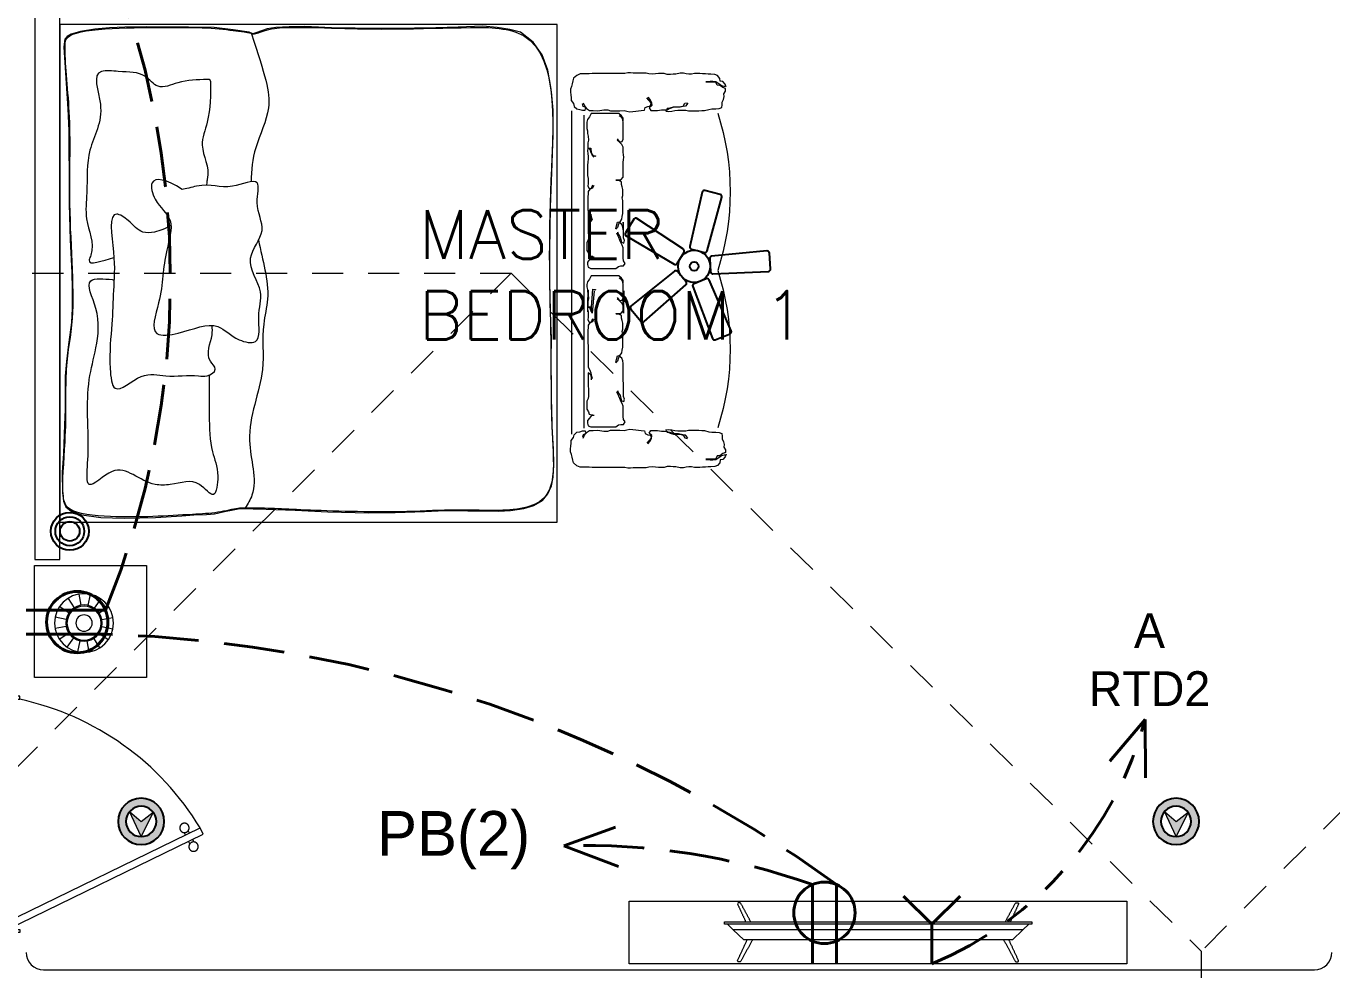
# Model space of a CAD drawing. Header units: metres. Extents: x 14 to 2416, y -346 to 476.
# Drawn here: x 148.58 to 153.83, y -137.73 to -133.93 of the extents above; entities that cross this region are included whole.
import ezdxf

# ---------------------------------------------------------------- set-up
doc = ezdxf.new("R2010")
doc.units = ezdxf.units.M
for name, pattern in [('0', [0]), ('CONTINUA', [0]), ('Dash Style-2', [0.694425, 0.48607, -0.208355]), ('HIDDEN2', [0.1875, 0.125, -0.0625]), ('STYLE_08', [1.25, 0.625, -0.20828, 0.06943, -0.13893, 0.06943, -0.13893])]:
    doc.linetypes.add(name, pattern=pattern)
doc.layers.get('0').update_dxf_attribs({"linetype": '0', "lineweight": 20})
for name, color, linetype, lineweight in [('A-ANNO-TEXT', 20, 'Continuous', 13), ('A-DOOR', 35, 'Continuous', 5), ('A-WALL', 250, 'Continuous', 20), ('E Salida CABLE Antena', 150, 'CONTINUA', 40), ('E Salida TCorrientes', 24, 'CONTINUA', 40), ('E Tuberia Cable TV', 150, 'STYLE_08', 40), ('E Tuberia Emp Piso', 24, 'Dash Style-2', 40), ('MAVA', 1, 'Continuous', 15), ('MOBILIARIOS', 252, 'Continuous', 0), ('textos', 7, 'Continuous', 0)]:
    doc.layers.add(name, color=color, linetype=linetype, lineweight=lineweight)
doc.layers.add('MAVA Luminarias', color=1, linetype='Continuous')
doc.layers.add('Techos 1', color=7, linetype='HIDDEN2', lineweight=9, true_color=0x42391a)
doc.styles.add('CENTURY GOTHIC', font='GOTHIC.TTF')
doc.styles.add('GENERATED_STYLE_1', font='GOTHIC.TTF')
doc.styles.get("Standard").update_dxf_attribs({"font": 'arial.ttf', "height": 0.1875})

# ---------------------------------------------------------------- blocks, each defined once
blk = doc.blocks.new('A$Ca3ef8f56')
at = {"layer": 'MOBILIARIOS'}
for p, q in [((0.0032, 0.1527), (0.0032, 1.4519)), ((0.0532, 0.1694), (0.0532, 1.4284))]:
    blk.add_line(p, q, dxfattribs=at)
for points in [[(0.6249, 1.5324), (0.6212, 1.5434), (0.6126, 1.5544), (0.6016, 1.5556), (0.6004, 1.5666), (0.5906, 1.5776), (0.5796, 1.5825), (0.5637, 1.5837), (0.5527, 1.5837), (0.5417, 1.5849), (0.5307, 1.5849), (0.5197, 1.5862), (0.4977, 1.5862), (0.4867, 1.5837), (0.4757, 1.5837), (0.4647, 1.5849), (0.4537, 1.5874), (0.4402, 1.5874), (0.4231, 1.5837), (0.4121, 1.5837), (0.4011, 1.5825), (0.3889, 1.5825), (0.3766, 1.5862), (0.3534, 1.5862), (0.3412, 1.5849), (0.3302, 1.5837), (0.3143, 1.5849), (0.3033, 1.5874), (0.2519, 1.5874), (0.2409, 1.5886), (0.2299, 1.5886), (0.2177, 1.5862), (0.0868, 1.5862), (0.0746, 1.5849), (0.0391, 1.5849), (0.0245, 1.5788), (0.0122, 1.5678), (0.0086, 1.5568), (0.0061, 1.5446), (0.0037, 1.5336), (0, 1.5226), (0, 1.5116), (0.0012, 1.5006), (0.0024, 1.4884), (0.0024, 1.4774), (0.011, 1.4652), (0.0147, 1.4542), (0.0257, 1.4445), (0.0367, 1.442), (0.0477, 1.4383), (0.0587, 1.4383), (0.0611, 1.4493), (0.0501, 1.4542), (0.0477, 1.464)], [(0.4708, 1.4664), (0.4622, 1.4554), (0.4512, 1.4542), (0.4341, 1.4506), (0.4231, 1.4506), (0.4109, 1.4493), (0.3999, 1.4457), (0.3876, 1.4457), (0.3828, 1.4347), (0.395, 1.4335), (0.4072, 1.4347), (0.4194, 1.4371), (0.4317, 1.4383), (0.4635, 1.4383), (0.4745, 1.4359), (0.516, 1.4359), (0.527, 1.4371), (0.5381, 1.4371), (0.5552, 1.442), (0.5674, 1.4445), (0.5845, 1.4445), (0.5968, 1.4457), (0.6078, 1.4493), (0.609, 1.4603), (0.609, 1.4713), (0.6151, 1.4823), (0.6175, 1.4933), (0.6163, 1.5043), (0.6224, 1.5153), (0.6224, 1.5263), (0.6114, 1.53), (0.6004, 1.5385), (0.5894, 1.5397), (0.5845, 1.5507), (0.5735, 1.552), (0.5442, 1.552)], [(0.5442, 1.5544), (0.5613, 1.5556), (0.5723, 1.5556), (0.5845, 1.5544), (0.5955, 1.5458), (0.6065, 1.5373), (0.6175, 1.5348), (0.6212, 1.5348)], [(0.0501, 1.4677), (0.0563, 1.4567), (0.0636, 1.4457), (0.0758, 1.4371), (0.0905, 1.4371), (0.1064, 1.4359), (0.1174, 1.4371), (0.1333, 1.4396), (0.1492, 1.4396), (0.1602, 1.4359), (0.1981, 1.4359), (0.2152, 1.4371), (0.2262, 1.4347), (0.2385, 1.4322), (0.2507, 1.4335), (0.2617, 1.4347), (0.2727, 1.4359), (0.2837, 1.4371), (0.2972, 1.4383), (0.2996, 1.4493), (0.3106, 1.4542), (0.3216, 1.4567), (0.3241, 1.4677), (0.3143, 1.4787), (0.3069, 1.4884)], [(0.3106, 1.4909), (0.3204, 1.4799), (0.3253, 1.4689), (0.3265, 1.4579), (0.3155, 1.4481), (0.3228, 1.4371), (0.3497, 1.4371), (0.3656, 1.4396), (0.3779, 1.4396), (0.3889, 1.4408), (0.3999, 1.4481), (0.4133, 1.4518), (0.4402, 1.4518), (0.4525, 1.4554), (0.4598, 1.4664), (0.4696, 1.4689)], [(0.0946, 1.3772), (0.0844, 1.3772), (0.0759, 1.3874), (0.0673, 1.3976), (0.0673, 1.4078), (0.0708, 1.4181), (0.081, 1.4232), (0.1822, 1.4232), (0.1924, 1.4146), (0.2026, 1.4129), (0.2129, 1.4129), (0.2197, 1.4027), (0.2129, 1.3925), (0.2112, 1.3806), (0.2112, 1.3397), (0.2078, 1.3294), (0.2026, 1.3192), (0.1975, 1.309), (0.1941, 1.2988), (0.189, 1.2885), (0.1856, 1.2817)], [(0.0844, 1.234), (0.0844, 1.2238), (0.081, 1.2135), (0.0708, 1.205), (0.0708, 1.2579), (0.0725, 1.2715), (0.0725, 1.2988), (0.0708, 1.309), (0.0656, 1.3192), (0.0656, 1.3516), (0.0725, 1.3618), (0.0742, 1.372), (0.0844, 1.3737), (0.0895, 1.3737)], [(0.189, 1.2766), (0.1924, 1.2868), (0.1992, 1.2971), (0.2026, 1.3073), (0.2044, 1.3175), (0.2146, 1.3209), (0.2163, 1.3107), (0.2129, 1.3005), (0.2129, 1.2476), (0.2112, 1.2374), (0.2112, 1.1675), (0.2095, 1.1573), (0.2061, 1.1471), (0.1958, 1.1385), (0.1907, 1.1488), (0.189, 1.159), (0.1822, 1.1658)], [(0.0929, 0.9903), (0.0878, 1.0005), (0.0776, 1.0039), (0.0708, 1.0141), (0.0708, 1.0244), (0.069, 1.0346), (0.069, 1.0857), (0.0708, 1.0959), (0.0708, 1.1829), (0.0776, 1.1948), (0.081, 1.205), (0.0827, 1.2152), (0.0861, 1.2272), (0.0861, 1.2289)], [(0.1822, 1.1641), (0.1856, 1.1471), (0.189, 1.1368), (0.1992, 1.1351), (0.2061, 1.1249), (0.2078, 1.1147), (0.2095, 1.1028), (0.2095, 1.0499), (0.2078, 1.0397), (0.2095, 1.0295), (0.2095, 1.0056), (0.2078, 0.9954), (0.2044, 0.9852), (0.2044, 0.9749), (0.1941, 0.9698), (0.1839, 0.9698), (0.1822, 0.9664), (0.2026, 0.9664), (0.2112, 0.9562), (0.2112, 0.8965), (0.2129, 0.8863), (0.2146, 0.8761), (0.2129, 0.9659), (0.2112, 0.9556), (0.2112, 0.9352), (0.2061, 0.925), (0.1958, 0.9147), (0.1873, 0.9079)], [(0.0946, 0.8761), (0.0861, 0.9659), (0.081, 0.9556), (0.0793, 0.9454), (0.069, 0.9403), (0.0673, 0.9505), (0.069, 0.9607), (0.0708, 0.8727), (0.0708, 0.8829), (0.069, 0.8965), (0.0673, 0.9085), (0.0673, 0.9494), (0.0708, 0.9613), (0.0708, 0.9818), (0.069, 0.992), (0.0742, 1.0022), (0.0844, 1.0005), (0.0878, 0.9903), (0.0895, 0.9869)], [(0.2112, 0.8449), (0.2112, 0.8346), (0.2044, 0.8244), (0.1941, 0.8159), (0.0827, 0.8159), (0.0759, 0.8295), (0.0673, 0.8397), (0.0656, 0.85), (0.0656, 0.8602), (0.0673, 0.8704), (0.0673, 0.8806), (0.0708, 0.8909), (0.0725, 0.9079), (0.069, 0.9181), (0.069, 0.9386), (0.081, 0.9403), (0.0827, 0.959), (0.0895, 0.8693), (0.0998, 0.871), (0.0981, 0.8744)], [(0.1873, 0.9028), (0.1958, 0.913), (0.2061, 0.9147), (0.2112, 0.9045), (0.2112, 0.8517), (0.2095, 0.8414), (0.2061, 0.8312), (0.1958, 0.8244)], [(0.0844, 0.5968), (0.0844, 0.5866), (0.081, 0.5764), (0.0708, 0.5679), (0.0708, 0.6207), (0.0725, 0.6343), (0.0725, 0.6616), (0.0708, 0.6718), (0.0656, 0.6821), (0.0656, 0.7144), (0.0725, 0.7247), (0.0742, 0.7349), (0.0844, 0.7366), (0.0895, 0.7366)], [(0.0946, 0.74), (0.0844, 0.74), (0.0759, 0.7502), (0.0673, 0.7604), (0.0673, 0.7707), (0.0708, 0.7809), (0.081, 0.786), (0.1822, 0.786), (0.1924, 0.7775), (0.2026, 0.7758), (0.2129, 0.7758), (0.2197, 0.7656), (0.2129, 0.7553), (0.2112, 0.7434), (0.2112, 0.7025), (0.2078, 0.6923), (0.2026, 0.6821), (0.1975, 0.6718), (0.1941, 0.6616), (0.189, 0.6514), (0.1856, 0.6446)], [(0.189, 0.6394), (0.1924, 0.6497), (0.1992, 0.6599), (0.2026, 0.6701), (0.2044, 0.6803), (0.2146, 0.6838), (0.2163, 0.6735), (0.2129, 0.6633), (0.2129, 0.6105), (0.2112, 0.6002), (0.2112, 0.6304), (0.2095, 0.6201), (0.2061, 0.6099), (0.1958, 0.6014), (0.1907, 0.6116), (0.189, 0.6218), (0.1822, 0.6287)], [(0.0929, 0.4531), (0.0878, 0.4633), (0.0776, 0.4668), (0.0708, 0.477), (0.0708, 0.4872), (0.069, 0.4974), (0.069, 0.5486), (0.0708, 0.5588), (0.0708, 0.6457), (0.0776, 0.6576), (0.081, 0.5679), (0.0827, 0.5781), (0.0861, 0.59), (0.0861, 0.5917)], [(0.1822, 0.627), (0.1856, 0.6099), (0.189, 0.5997), (0.1992, 0.598), (0.2061, 0.5878), (0.2078, 0.5775), (0.2095, 0.5656), (0.2095, 0.5128), (0.2078, 0.5025), (0.2095, 0.4923), (0.2095, 0.4685), (0.2078, 0.4582), (0.2044, 0.448), (0.2044, 0.4378), (0.1941, 0.4327), (0.1839, 0.4327), (0.1822, 0.4293), (0.2026, 0.4293), (0.2112, 0.419), (0.2112, 0.3594), (0.2129, 0.3492), (0.2146, 0.3389), (0.2129, 0.3287), (0.2112, 0.3185), (0.2112, 0.298), (0.2061, 0.2878), (0.1958, 0.2776), (0.1873, 0.2708)], [(0.0946, 0.3389), (0.0861, 0.3287), (0.081, 0.3185), (0.0793, 0.3083), (0.069, 0.3031), (0.0673, 0.3134), (0.069, 0.3236), (0.0708, 0.3355), (0.0708, 0.3457), (0.069, 0.3594), (0.0673, 0.3713), (0.0673, 0.4122), (0.0708, 0.4241), (0.0708, 0.4446), (0.069, 0.4548), (0.0742, 0.465), (0.0844, 0.4633), (0.0878, 0.4531), (0.0895, 0.4497)], [(0.2112, 0.1926), (0.2112, 0.1824), (0.2044, 0.1721), (0.1941, 0.1636), (0.0827, 0.1636), (0.0759, 0.1772), (0.0673, 0.1875), (0.0656, 0.1977), (0.0656, 0.223), (0.0673, 0.2333), (0.0673, 0.2435), (0.0708, 0.2537), (0.0725, 0.2708), (0.069, 0.281), (0.069, 0.3014), (0.081, 0.3031), (0.0827, 0.3219), (0.0895, 0.3321), (0.0998, 0.3338), (0.0981, 0.3372)], [(0.1873, 0.2656), (0.1958, 0.2759), (0.2061, 0.2776), (0.2112, 0.2673), (0.2112, 0.1994), (0.2095, 0.1892), (0.2061, 0.179), (0.1958, 0.1721)], [(0.6249, 0.0562), (0.6212, 0.0452), (0.6126, 0.0342), (0.6016, 0.033), (0.6004, 0.022), (0.5906, 0.011), (0.5796, 0.0061), (0.5637, 0.0049), (0.5527, 0.0049), (0.5417, 0.0037), (0.5307, 0.0037), (0.5197, 0.0024), (0.4977, 0.0024), (0.4867, 0.0049), (0.4757, 0.0049), (0.4647, 0.0037), (0.4537, 0.0012), (0.4402, 0.0012), (0.4231, 0.0049), (0.4121, 0.0049), (0.4011, 0.0061), (0.3889, 0.0061), (0.3766, 0.0024), (0.3534, 0.0024), (0.3412, 0.0037), (0.3302, 0.0049), (0.3143, 0.0037), (0.3033, 0.0012), (0.2519, 0.0012), (0.2409, 0), (0.2299, 0), (0.2177, 0.0024), (0.0868, 0.0024), (0.0746, 0.0037), (0.0391, 0.0037), (0.0245, 0.0098), (0.0122, 0.0208), (0.0086, 0.0318), (0.0061, 0.044), (0.0037, 0.055), (0, 0.066), (0, 0.077), (0.0012, 0.088), (0.0024, 0.1002), (0.0024, 0.1112), (0.011, 0.1234), (0.0147, 0.1344), (0.0257, 0.1441), (0.0367, 0.1466), (0.0477, 0.1503), (0.0587, 0.1503), (0.0611, 0.1393), (0.0501, 0.1344), (0.0477, 0.1246)], [(0.0501, 0.1209), (0.0563, 0.1319), (0.0636, 0.1429), (0.0758, 0.1515), (0.0905, 0.1515), (0.1064, 0.1527), (0.1174, 0.1515), (0.1333, 0.149), (0.1492, 0.149), (0.1602, 0.1527), (0.1981, 0.1527), (0.2152, 0.1515), (0.2262, 0.1539), (0.2385, 0.1564), (0.2507, 0.1551), (0.2617, 0.1539), (0.2727, 0.1527), (0.2837, 0.1515), (0.2972, 0.1503), (0.2996, 0.1393), (0.3106, 0.1344), (0.3216, 0.1319), (0.3241, 0.1209), (0.3143, 0.1099), (0.3069, 0.1002)], [(0.3106, 0.0977), (0.3204, 0.1087), (0.3253, 0.1197), (0.3265, 0.1307), (0.3155, 0.1405), (0.3228, 0.1515), (0.3497, 0.1515), (0.3656, 0.149), (0.3779, 0.149), (0.3889, 0.1478), (0.3999, 0.1405), (0.4133, 0.1368), (0.4402, 0.1368), (0.4525, 0.1332), (0.4598, 0.1222), (0.4696, 0.1197)], [(0.4708, 0.1222), (0.4622, 0.1332), (0.4512, 0.1344), (0.4341, 0.138), (0.4231, 0.138), (0.4109, 0.1393), (0.3999, 0.1429), (0.3876, 0.1429), (0.3828, 0.1539), (0.395, 0.1551), (0.4072, 0.1539), (0.4194, 0.1515), (0.4317, 0.1503), (0.4635, 0.1503), (0.4745, 0.1527), (0.516, 0.1527), (0.527, 0.1515), (0.5381, 0.1515), (0.5552, 0.1466), (0.5674, 0.1441), (0.5845, 0.1441), (0.5968, 0.1429), (0.6078, 0.1393), (0.609, 0.1283), (0.609, 0.1173), (0.6151, 0.1063), (0.6175, 0.0953), (0.6163, 0.0843), (0.6224, 0.0733), (0.6224, 0.0623), (0.6114, 0.0586), (0.6004, 0.0501), (0.5894, 0.0489), (0.5845, 0.0379), (0.5735, 0.0366), (0.5442, 0.0366)], [(0.5442, 0.0342), (0.5613, 0.033), (0.5723, 0.033), (0.5845, 0.0342), (0.5955, 0.0428), (0.6065, 0.0513), (0.6175, 0.0537), (0.6212, 0.0537)]]:
    blk.add_lwpolyline(points, dxfattribs=at)
for centre in [(-0.3846, 1.1107), (-0.3846, 0.4779)]:
    blk.add_arc(centre, 1.0261, 342.0399, 17.9601, dxfattribs=at)
blk = doc.blocks.new('A$C58f5b6b7')
at = {"layer": 'MOBILIARIOS'}
for points in [[(0, 0.2526), (2, 0.2526), (2, 0), (0, 0)], [(0.382, 0.1596), (0.382, 0.1691), (1.618, 0.1691), (1.618, 0.1596)]]:
    blk.add_lwpolyline(points, close=True, dxfattribs=at)
for points in [[(1.6059, 0.1595), (1.5823, 0.1372), (1, 0.1372), (0.4177, 0.1372), (0.3941, 0.1595)], [(1.5823, 0.1372), (1.54, 0.0973), (0.46, 0.0973), (0.4177, 0.1372)]]:
    blk.add_lwpolyline(points, dxfattribs=at)
for points, degree in [([(0.4512, 0.2382, -0.0047), (0.4469, 0.2461, -0.0047), (0.4415, 0.2461, -0.0047), (0.4325, 0.2461, -0.0047), (0.4368, 0.237, -0.0047)], 3), ([(0.4368, 0.237, -0.0047), (0.4526, 0.2031, -0.0047), (0.4683, 0.1691, -0.0047)], 2), ([(0.4885, 0.1691, -0.0047), (0.4698, 0.2037, -0.0047), (0.4512, 0.2382, -0.0047)], 2), ([(1.5115, 0.1691, -0.0047), (1.5302, 0.2037, -0.0047), (1.5488, 0.2382, -0.0047)], 2), ([(1.5632, 0.237, -0.0047), (1.5474, 0.2031, -0.0047), (1.5317, 0.1691, -0.0047)], 2), ([(1.5488, 0.2382, -0.0047), (1.5531, 0.2461, -0.0047), (1.5585, 0.2461, -0.0047), (1.5675, 0.2461, -0.0047), (1.5632, 0.237, -0.0047)], 3), ([(0.4368, 0.0172, -0.0047), (0.4554, 0.0572, -0.0047), (0.474, 0.0973, -0.0047)], 2), ([(0.4951, 0.0973, -0.0047), (0.4731, 0.0566, -0.0047), (0.4512, 0.016, -0.0047)], 2), ([(1.5049, 0.0973), (1.5269, 0.0566), (1.5488, 0.016)], 2), ([(1.5632, 0.0172), (1.5446, 0.0572), (1.526, 0.0973)], 2)]:
    blk.add_open_spline(points, degree=degree, dxfattribs=at)
for points in [[(0.4512, 0.016, -0.0047), (0.4469, 0.0081, -0.0047), (0.4415, 0.0081, -0.0047), (0.4325, 0.0081, -0.0047), (0.4368, 0.0172, -0.0047)], [(1.5488, 0.016), (1.5531, 0.0081), (1.5585, 0.0081), (1.5675, 0.0081), (1.5632, 0.0172)]]:
    blk.add_open_spline(points, degree=3, knots=[-0.08544201, -0.08544201, -0.08544201, -0.08544201, -0.04272101, 0, 0, 0, 0], dxfattribs=at)
blk = doc.blocks.new('A$Cb50f4bf1')
at = {"layer": 'MOBILIARIOS'}
for p, q in [((0.45, 0.45), (0, 0.45)), ((0, 0.45), (0, 0)), ((0.45, 0), (0.45, 0.45)), ((0.1635, 0.348), (0.1893, 0.3107)), ((0.2058, 0.3663), (0.2154, 0.322)), ((0.2519, 0.3671), (0.2438, 0.3224)), ((0.2948, 0.3501), (0.2703, 0.312)), ((0.328, 0.318), (0.2907, 0.2922)), ((0.1144, 0.2719), (0.1591, 0.2638)), ((0.1314, 0.3148), (0.1695, 0.2902)), ((0.3463, 0.2757), (0.302, 0.2661)), ((0.1152, 0.2258), (0.1595, 0.2353)), ((0.3301, 0.1867), (0.292, 0.2112)), ((0.3471, 0.2296), (0.3025, 0.2377)), ((0.1335, 0.1834), (0.1708, 0.2092)), ((0.1667, 0.1514), (0.1913, 0.1895)), ((0.2096, 0.1344), (0.2177, 0.179)), ((0.2557, 0.1352), (0.2462, 0.1795)), ((0.2981, 0.1535), (0.2723, 0.1908)), ((0, 0), (0.45, 0))]:
    blk.add_line(p, q, dxfattribs=at)
for radius in [0.1182, 0.0729, 0.0684, 0.0328]:
    blk.add_circle((0.2308, 0.2507), radius, dxfattribs=at)
blk = doc.blocks.new('puerta 1.00')
at = {"layer": 'A-DOOR'}
for p, q in [((-0.15, -0.0125), (-0.9369, -0.3949)), ((-0.1376, -0.038), (-0.9245, -0.4204)), ((-0.1376, -0.038), (-0.15, -0.0125)), ((-0.8946, -0.3743), (-0.8996, -0.3641)), ((-0.8777, -0.3661), (-0.8826, -0.3559)), ((-0.9369, -0.3949), (-0.9245, -0.4204)), ((-0.8822, -0.3998), (-0.8772, -0.4101)), ((-0.8653, -0.3916), (-0.8603, -0.4018))]:
    blk.add_line(p, q, dxfattribs=at)
for points in [[(-0.05, 0), (-0.05, -0.025), (-0.125, -0.025), (-0.125, -0.0125), (-0.2, -0.0125), (-0.2, 0), (-0.05, 0)], [(-0.05, -0.95), (-0.05, -0.925), (-0.125, -0.925), (-0.125, -0.9375), (-0.2, -0.9375), (-0.2, -0.95), (-0.05, -0.95)]]:
    blk.add_lwpolyline(points, dxfattribs=at)
blk.add_arc((0.0366, 0.1602), 1.1229, 211.1336, 257.8343, dxfattribs=at)
for points in [[(-0.8982, -0.3642), (-0.9033, -0.3642), (-0.912, -0.3591), (-0.917, -0.3504), (-0.917, -0.3403), (-0.912, -0.3316), (-0.9033, -0.3265), (-0.8932, -0.3265), (-0.8844, -0.3316), (-0.8794, -0.3403), (-0.8794, -0.3504), (-0.8844, -0.3591), (-0.8932, -0.3642), (-0.8982, -0.3642)], [(-0.8617, -0.4394), (-0.8667, -0.4394), (-0.8754, -0.4344), (-0.8805, -0.4256), (-0.8805, -0.4156), (-0.8754, -0.4068), (-0.8667, -0.4018), (-0.8566, -0.4018), (-0.8479, -0.4068), (-0.8428, -0.4156), (-0.8428, -0.4257), (-0.8479, -0.4344), (-0.8566, -0.4394), (-0.8617, -0.4394)]]:
    blk.add_open_spline(points, degree=2, dxfattribs=at)
blk = doc.blocks.new('PL BASE 2N NASAS 09')
at = {"layer": 'A-WALL'}
blk.add_line((174.2175, -11.0117), (179.3275, -11.0117), dxfattribs=at)
for centre, start, end in [((174.2175, -10.9417), 180, 270), ((179.3275, -10.9417), 270, 360)]:
    blk.add_arc(centre, 0.07, start, end, dxfattribs=at)
at = {"layer": 'Techos 1'}
for p, q in [((185.4975, -4.3117), (178.8725, -10.9367)), ((161.3475, -8.2117), (176.0975, -8.2117)), ((172.1943, -12.1117), (176.0975, -8.2117)), ((176.0975, -8.2117), (178.8725, -10.9367)), ((178.8725, -10.9367), (178.8725, -19.4867))]:
    blk.add_line(p, q, dxfattribs=at)
at = {"layer": 'A-DOOR', "rotation": 180}
blk.add_blockref('puerta 1.00', (173.9225, -10.8618), dxfattribs=at)
at = {"layer": 'textos', "insert": (175.7272, -8.4784), "char_height": 0.195, "width": 1.854973, "attachment_point": 7}
blk.add_mtext('{\\Fromans|c0;MASTER BEDROOM 1}', dxfattribs=at)
blk = doc.blocks.new('PL MUEBLES 2N NASAS 09')
at = {"layer": 'MOBILIARIOS'}
for points in [[(224.0973, 53.3553), (224.1973, 53.3553), (224.1973, 55.6553), (224.0973, 55.6553)], [(224.1973, 53.5053), (226.1973, 53.5053), (226.1973, 55.5053), (224.1973, 55.5053)], [(224.2134, 55.4138), (224.2291, 55.1664), (224.2339, 55.0782), (224.2348, 54.8338), (224.2348, 54.7825), (224.2386, 54.64), (224.2452, 54.5084), (224.2471, 54.4428), (224.2471, 54.363), (224.2443, 54.3069), (224.2329, 54.2185), (224.2243, 54.1507), (224.2195, 54.0917), (224.2195, 53.9958), (224.2186, 53.9577), (224.2167, 53.896), (224.212, 53.781), (224.2063, 53.704), (224.2082, 53.6238), (224.212, 53.5887), (224.2215, 53.5668), (224.2424, 53.5488), (224.2861, 53.5345), (224.3625, 53.524), (224.4555, 53.5202), (224.582, 53.524), (224.6884, 53.5298), (224.7362, 53.5336), (224.7865, 53.5355), (224.8197, 53.5383), (224.8596, 53.5469), (224.8947, 53.5545), (224.9213, 53.5593), (225.0273, 53.5574), (225.1434, 53.5526), (225.2744, 53.5459), (225.4402, 53.5421), (225.5454, 53.5435), (225.5855, 53.5452), (225.6632, 53.5469), (225.7463, 53.5511), (225.7856, 53.5519), (225.8375, 53.5502), (225.8859, 53.5502), (225.9628, 53.5494), (226.0093, 53.552), (226.0636, 53.5595), (226.1037, 53.5721), (226.138, 53.5913), (226.1597, 53.6181), (226.1748, 53.6507), (226.1815, 53.685), (226.184, 53.7386), (226.1823, 53.798), (226.1798, 53.8423), (226.1773, 53.8878), (226.1756, 53.9313), (226.1748, 53.9823), (226.1739, 54.0325), (226.1731, 54.158), (226.1739, 54.2459), (226.1714, 54.3036), (226.1681, 54.4631), (226.1681, 54.5978), (226.1697, 54.7727), (226.1773, 54.9455), (226.1815, 55.0827), (226.1807, 55.1605), (226.1748, 55.2344), (226.1597, 55.3215), (226.1363, 55.3834), (226.1004, 55.4344), (226.0494, 55.4737), (226.0064, 55.4855), (225.9563, 55.493), (225.8978, 55.498), (225.7991, 55.4947), (225.7092, 55.4922), (225.6239, 55.4905), (225.5311, 55.4888), (225.3843, 55.4905), (225.2899, 55.4922), (225.2368, 55.4948), (225.1816, 55.4964), (225.1198, 55.4956), (225.0654, 55.4931), (225.0316, 55.4872), (224.989, 55.4722), (224.974, 55.468), (224.9589, 55.4747), (224.8937, 55.4839), (224.8181, 55.4931), (224.7153, 55.4948), (224.5469, 55.4956), (224.4588, 55.4948), (224.3977, 55.4914), (224.3384, 55.4856), (224.2807, 55.4772), (224.2429, 55.4655), (224.227, 55.4571), (224.2178, 55.4454), (224.2145, 55.4261)]]:
    blk.add_lwpolyline(points, close=True, dxfattribs=at)
blk.add_arc((224.7938, 55.2751), 0.00932, 11.2673, 115.5634, dxfattribs=at)
for points, knots in [([(224.9437, 53.5616), (224.9437, 53.5616), (224.9437, 53.5616), (224.9437, 53.5616), (224.942, 53.5615), (224.9072, 53.5616), (224.8373, 53.5412), (224.6654, 53.533), (224.4583, 53.5173), (224.2276, 53.5412), (224.2019, 53.6266), (224.2276, 53.8766), (224.215, 54.1477), (224.2679, 54.3368), (224.2276, 54.7583), (224.2462, 55.1199), (224.2127, 55.3944), (224.2276, 55.4931), (224.62, 55.4931), (224.8064, 55.4931), (224.9482, 55.4733), (224.9615, 55.4733), (224.977, 55.4614), (225.0473, 55.4931), (225.112, 55.4931), (225.2329, 55.4931)], [2.895366, 2.895366, 2.895366, 2.895366, 2.896475, 3.053535, 3.138588, 3.190252, 3.29358, 3.393683, 3.686394, 3.848283, 3.942303, 4.166996, 4.499824, 4.847407, 5.433591, 5.797126, 6.093613, 6.186669, 6.495546, 6.666013, 6.828452, 7.059973, 7.190877, 7.299822, 7.383928, 7.383928, 7.383928, 7.383928]), ([(225.9204, 55.4931), (225.9594, 55.4895), (226.2119, 55.4664), (226.1557, 54.8124), (226.1663, 54.4319), (226.1717, 54.2371)], [0, 0, 0, 0, 0.117685, 0.761841, 1.437924, 1.437924, 1.437924, 1.437924]), ([(224.9682, 55.4678), (225.022, 55.301), (225.0629, 55.1785), (224.978, 55.0207), (224.9667, 54.9194), (224.9667, 54.8733)], [0.0005696, 0.0005696, 0.0005696, 0.0005696, 0.2116189, 0.3895346, 0.5346505, 0.5346505, 0.5346505, 0.5346505]), ([(224.7898, 55.2835), (224.751, 55.2829), (224.6861, 55.2819), (224.5921, 55.2383), (224.5341, 55.3165), (224.4605, 55.3119), (224.3132, 55.3298), (224.3948, 55.1458), (224.3004, 55.0115), (224.3109, 54.8501), (224.2938, 54.7097), (224.3419, 54.6222), (224.3008, 54.5275), (224.3682, 54.5569), (224.415, 54.5681)], [0, 0, 0, 0, 0.125513, 0.209774, 0.279098, 0.385114, 0.440556, 0.579971, 0.776155, 0.956632, 1.067828, 1.221054, 1.242986, 1.352802, 1.352802, 1.352802, 1.352802]), ([(224.8029, 55.2769), (224.8033, 55.2219), (224.8039, 55.1355), (224.7505, 55.0037), (224.8036, 54.9321), (224.7884, 54.876), (224.7874, 54.8591)], [0, 0, 0, 0, 0.1739603, 0.2732689, 0.4204064, 0.4281347, 0.4281347, 0.4281347, 0.4281347]), ([(224.6887, 54.8422), (224.7037, 54.8431), (224.7977, 54.8752), (224.859, 54.83), (225.0153, 54.9014), (224.9746, 54.7684), (225.04, 54.6758), (224.9264, 54.5597), (225.0256, 54.4348), (224.9867, 54.3439), (225.012, 54.2142), (224.8986, 54.2358), (224.8223, 54.3239), (224.7079, 54.265), (224.5492, 54.2444), (224.6164, 54.4312), (224.6084, 54.556), (224.6652, 54.7221), (224.581, 54.7813), (224.549, 54.8976), (224.6262, 54.8836), (224.6887, 54.8422)], [0.483205, 0.483205, 0.483205, 0.483205, 0.53364, 0.686105, 0.79098, 0.874215, 0.993951, 1.121456, 1.272938, 1.391058, 1.496021, 1.56567, 1.671481, 1.841411, 1.931504, 2.070402, 2.301906, 2.427526, 2.537167, 2.607901, 2.719001, 2.719001, 2.719001, 2.719001]), ([(224.6443, 54.6968), (224.6234, 54.6855), (224.5878, 54.6692), (224.5183, 54.6649), (224.4833, 54.7128), (224.3855, 54.7772), (224.4234, 54.5637), (224.412, 54.4453), (224.4083, 54.2865), (224.3927, 54.1754), (224.4112, 53.9975), (224.5242, 54.1149), (224.6329, 54.0836), (224.7246, 54.0992), (224.7908, 54.0877), (224.8374, 54.1179), (224.7744, 54.1705), (224.8122, 54.2354), (224.8107, 54.2829), (224.8099, 54.2954)], [0.032571, 0.032571, 0.032571, 0.032571, 0.107712, 0.156224, 0.235226, 0.291111, 0.451247, 0.617718, 0.770472, 0.95788, 1.036962, 1.155398, 1.259301, 1.397905, 1.433881, 1.478271, 1.518706, 1.629903, 1.669516, 1.669516, 1.669516, 1.669516]), ([(224.9961, 54.6377), (225.011, 54.5583), (225.0503, 54.4469), (225.0049, 54.271), (225.0316, 54.0893), (224.9221, 53.8574), (225.0019, 53.6579), (224.9534, 53.5782), (224.942, 53.5616)], [0.780746, 0.780746, 0.780746, 0.780746, 1.031047, 1.138144, 1.338216, 1.638789, 1.87051, 1.932727, 1.932727, 1.932727, 1.932727]), ([(224.7979, 54.093), (224.7976, 54.0453), (224.797, 53.9345), (224.801, 53.795), (224.8402, 53.712), (224.8226, 53.5821), (224.7494, 53.6887), (224.6691, 53.6554), (224.5311, 53.6492), (224.4372, 53.7707), (224.2987, 53.6101), (224.3156, 53.8001), (224.3078, 53.9114), (224.3091, 54.0735), (224.3472, 54.212), (224.3633, 54.3481), (224.2829, 54.4923), (224.3784, 54.4823), (224.4131, 54.4792), (224.4156, 54.479)], [0, 0, 0, 0, 0.152599, 0.305824, 0.413498, 0.490111, 0.57095, 0.695693, 0.751084, 0.933009, 1.04478, 1.135217, 1.336369, 1.489125, 1.623798, 1.783333, 1.909904, 2.000264, 2.007333, 2.007333, 2.007333, 2.007333]), ([(226.1717, 54.2371), (226.1717, 54.1051), (226.1717, 53.9095), (226.1925, 53.6129), (226.0613, 53.5412), (225.784, 53.5589), (225.5578, 53.5412), (225.1328, 53.5538), (225.036, 53.5616), (224.9437, 53.5616)], [0, 0, 0, 0, 0.418295, 0.63409, 0.877661, 1.085184, 1.239382, 1.462689, 1.680419, 1.680419, 1.680419, 1.680419])]:
    blk.add_open_spline(points, degree=3, knots=knots, dxfattribs=at)
blk.add_open_spline([(225.2329, 55.4931), (225.5398, 55.4784), (225.7271, 55.4939), (225.9204, 55.4931)], degree=3, dxfattribs=at)
blk.add_blockref('PL BASE 2N NASAS 09', (49.9143, 62.717))
at = {"layer": 'MOBILIARIOS', "xscale": -1}
for name, p, rotation in [('A$Ca3ef8f56', (226.251, 55.3104), 180), ('A$Cb50f4bf1', (224.5453, 53.3299), 90.00000000000007)]:
    blk.add_blockref(name, p, dxfattribs=dict(at, rotation=rotation))
at = {"layer": 'MOBILIARIOS'}
blk.add_blockref('A$C58f5b6b7', (226.4871, 51.729, 0.0047), dxfattribs=at)
blk = doc.blocks.new('A$C595364de')
blk.add_blockref('PL MUEBLES 2N NASAS 09', (-199.5618, -36.6052))
blk = doc.blocks.new('abanico mava')
at = {"layer": 'MAVA Luminarias', "linetype": 'ByBlock', "lineweight": -2, "extrusion": (4.64878e-10, 3.72215e-09, 1), "elevation": 0}
for points in [[(513803.1025, 2035248.6775), (513803.2149, 2035249.0863, 0.421374), (513803.2029, 2035249.107), (513803.0842, 2035249.1365, 0.421374), (513803.0638, 2035249.1239), (513802.972, 2035248.71, 0.407089), (513802.9843, 2035248.6901), (513803.0823, 2035248.6658, 0.407089)], [(513802.9213, 2035248.6897), (513802.5673, 2035248.923, 0.421374), (513802.5439, 2035248.9179), (513802.4792, 2035248.8141, 0.421374), (513802.4849, 2035248.7909), (513802.8502, 2035248.5756, 0.407089), (513802.8729, 2035248.5812), (513802.9263, 2035248.6668, 0.407089)], [(513802.9932, 2035248.4048), (513803.1425, 2035248.008, 0.421374), (513803.1644, 2035247.9984), (513803.2777, 2035248.0443, 0.421374), (513803.2868, 2035248.0665), (513803.1178, 2035248.4553, 0.407089), (513803.0962, 2035248.4641), (513803.0026, 2035248.4262, 0.407089)]]:
    blk.add_lwpolyline(points, format="xyb", close=True, dxfattribs=at)
at = {"layer": 'MAVA Luminarias', "linetype": 'ByBlock', "lineweight": -2, "extrusion": (4.64878e-10, 3.72215e-09, 1)}
for points in [[(513803.1469, 2035248.5015), (513803.5704, 2035248.5208, 0.421374), (513803.5864, 2035248.5387), (513803.5777, 2035248.6607, 0.421374), (513803.5594, 2035248.6762), (513803.1374, 2035248.6356, 0.407089), (513803.1223, 2035248.6177), (513803.1295, 2035248.517, 0.407089)], [(513802.8538, 2035248.5211), (513802.5225, 2035248.2565, 0.421374), (513802.5201, 2035248.2327), (513802.5988, 2035248.1391, 0.421374), (513802.6227, 2035248.1373), (513802.9403, 2035248.4182, 0.407089), (513802.942, 2035248.4415), (513802.877, 2035248.5188, 0.407089)]]:
    blk.add_lwpolyline(points, format="xyb", close=True, dxfattribs=at)
at = {"layer": 'MAVA Luminarias', "linetype": 'ByBlock', "lineweight": -2}
for radius in [0.1227, 0.0335]:
    blk.add_circle((513803.0035, 2035248.5589), radius, dxfattribs=at)
blk = doc.blocks.new('dl ip')
at = {"layer": 'MAVA', "true_color": 0xf8991e, "transparency": 33554687}
h = blk.add_hatch(color=30, dxfattribs=at)
h.dxf.hatch_style = 1
h.paths.add_polyline_path([(94.7574, -111.2088), (94.7109, -111.2482), (94.6624, -111.2113), (94.7109, -111.3092)])
at = {"layer": 'MAVA Luminarias', "linetype": 'Continuous', "true_color": 0xf8991e}
h = blk.add_hatch(color=30, dxfattribs=at)
h.paths.add_polyline_path([(94.618, -111.2482, 1), (94.8039, -111.2482, 1)])
h.paths.add_polyline_path([(94.7719, -111.2482, -1), (94.6499, -111.2482, -1)], flags=16)
at = {"layer": 'MAVA', "color": 30, "true_color": 0xf8991e}
for p, q in [((94.7109, -111.2482), (94.6624, -111.2113)), ((94.6624, -111.2113), (94.7109, -111.3092)), ((94.7109, -111.3092), (94.7574, -111.2088)), ((94.7574, -111.2088), (94.7109, -111.2482))]:
    blk.add_line(p, q, dxfattribs=at)
at = {"layer": 'MAVA Luminarias', "color": 30, "linetype": 'Continuous', "true_color": 0xf8991e}
for radius in [0.093, 0.061]:
    blk.add_circle((94.7109, -111.2482), radius, dxfattribs=at)
blk = doc.blocks.new('*U426')
at = {"layer": 'E Salida TCorrientes'}
for p, q in [((0.0403, -0.2659), (0.0403, 0)), ((-0.0403, -0.2659), (-0.0403, 0))]:
    blk.add_line(p, q, dxfattribs=at)
blk.add_circle((0, -0.1714), 0.1028, dxfattribs=at)
blk = doc.blocks.new('*U428')
at = {"layer": 'E Salida TCorrientes'}
for p, q in [((-0.2659, 0.0403), (0, 0.0403)), ((-0.2659, -0.0403), (0, -0.0403))]:
    blk.add_line(p, q, dxfattribs=at)
blk.add_circle((-0.1714, 0), 0.1028, dxfattribs=at)
blk = doc.blocks.new('*U767')
at = {"layer": 'E Tuberia Emp Piso', "linetype": 'Continuous'}
for p, q in [((0, 0), (-0.2122, -0.1006)), ((-0.0898, -0.201), (0, 0))]:
    blk.add_line(p, q, dxfattribs=at)
blk = doc.blocks.new('*U772')
at = {"layer": 'E Tuberia Cable TV'}
for p, q in [((0, 0), (-0.0056, 0.2348)), ((-0.1471, 0.1638), (0, 0))]:
    blk.add_line(p, q, dxfattribs=at)
blk = doc.blocks.new('*U492')
at = {"layer": 'E Salida CABLE Antena'}
for q in [(0.39, 0.1629), (0, 0), (0.39, -0.1629)]:
    blk.add_line((0.2291, 0), q, dxfattribs=at)

msp = doc.modelspace()

# ---------------------------------------------------------------- linework, layer by layer
at = {"layer": 'E Tuberia Cable TV', "ltscale": 0.4}
msp.add_arc((151.6495, -136.3419, 0.0047), 1.4762, 292.6505, 345.1206, dxfattribs=at)
at = {"layer": 'E Tuberia Emp Piso', "ltscale": 0.5}
for centre, radius, start, end in [((145.6411, -134.9526), 3.5157, 337.7836, 22.2164), ((148.7319, -141.6508, 0.0094), 5.2747, 53.9694, 88.2201), ((150.8242, -139.9612, 0.0047), 2.7332, 70.4736, 91.7846)]:
    msp.add_arc(centre, radius, start, end, dxfattribs=at)
at = {"layer": 'MAVA Luminarias'}
for radius in [0.0762, 0.0762, 0.0582, 0.0582, 0.0393, 0.0393]:
    msp.add_circle((148.7523, -135.9652), radius, dxfattribs=at)

# ---------------------------------------------------------------- block references
at = {"layer": 'A-ANNO-TEXT'}
msp.add_blockref('A$C595364de', (124.0766, -152.828), dxfattribs=at)
msp.add_blockref('A$C595364de', (124.0766, -152.828), dxfattribs=at)
at = {"layer": 'E Salida CABLE Antena', "xscale": -0.7000000000000001, "yscale": 0.7000000000000001, "zscale": 0.7000000000000001, "rotation": 270}
msp.add_blockref('*U492', (152.218, -137.7043, 0.0047), dxfattribs=at)
at = {"layer": 'E Salida TCorrientes', "xscale": -1.2, "yscale": 1.2, "zscale": 1.2, "rotation": 90}
for name, p in [('*U426', (148.5766, -136.3303)), ('*U428', (151.7862, -137.7043, 0.0047))]:
    msp.add_blockref(name, p, dxfattribs=at)
at = {"layer": 'E Tuberia Cable TV', "ltscale": 0.6, "xscale": -1, "rotation": 181.6560276726362}
msp.add_blockref('*U772', (153.0762, -136.721, 0.0047), dxfattribs=at)
at = {"layer": 'E Tuberia Emp Piso', "ltscale": 0.3, "rotation": 133.859373921489}
msp.add_blockref('*U767', (150.7391, -137.2293, 0.0047), dxfattribs=at)
at = {"layer": 'MAVA Luminarias', "xscale": 0.5267524126646371, "yscale": 0.5267524126646371, "zscale": 0.5267524126646371}
msp.add_blockref('abanico mava', (-270495.7093, -1072206.9891), dxfattribs=at)
msp.add_blockref('abanico mava', (-270495.7093, -1072206.9891), dxfattribs=at)
at = {"layer": 'MAVA Luminarias', "xscale": -1}
for p in [(243.7501, -25.8831), (243.7501, -25.8831), (247.9108, -25.8831), (247.9108, -25.8831)]:
    msp.add_blockref('dl ip', p, dxfattribs=at)

# ---------------------------------------------------------------- texts
at = {"layer": 'E Tuberia Cable TV', "ltscale": 0.6, "insert": (153.0933, -136.481, -0.0003), "char_height": 0.14, "width": 0.515305, "attachment_point": 5, "style": 'GENERATED_STYLE_1'}
msp.add_mtext('A RTD2', dxfattribs=at)
at = {"layer": 'E Tuberia Emp Piso', "insert": (150.2954, -137.2066, 0.0047), "char_height": 0.18, "width": 0.861546, "attachment_point": 5, "style": 'CENTURY GOTHIC'}
msp.add_mtext('PB(2)  ', dxfattribs=at)

doc.saveas('drawing.dxf')
